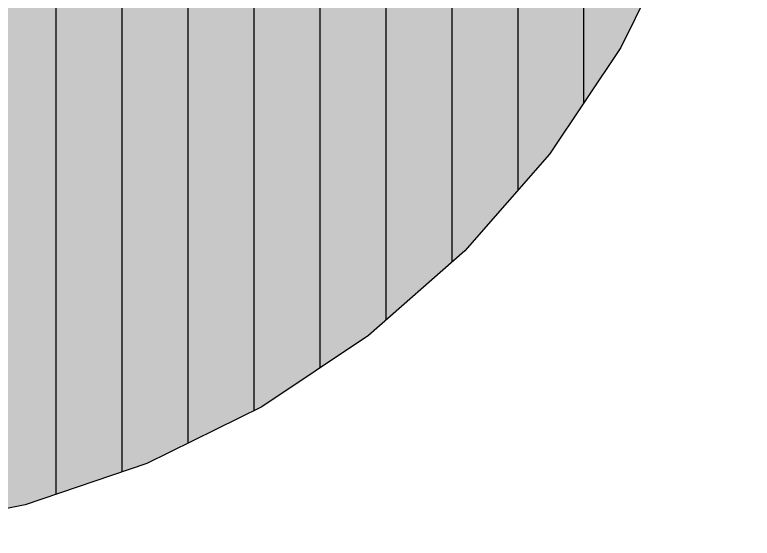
# Model space of a CAD drawing. Header units: millimetres. Extents: x -4391136 to -1798569, y -886572 to -291056.
# Drawn here: x -2186736 to -2173424, y -374621 to -365179 of the extents above; entities that cross this region are included whole.
import ezdxf

# ---------------------------------------------------------------- set-up
doc = ezdxf.new("R2010")
doc.units = ezdxf.units.MM
doc.set_wipeout_variables(frame=1)
for name, color, linetype in [('000 - CONCRETE_COL_WIPEOUT_', 7, 'Continuous'), ('000 - CONCRETE_PLENUM-WALL_MAIN_COLOR_4', 7, 'Continuous'), ('000 - CONCRETE_PRECAST_HATCH_', 7, 'Continuous')]:
    doc.layers.add(name, color=color, linetype=linetype)

# ---------------------------------------------------------------- blocks, each defined once
blk = doc.blocks.new('*U3391')
at = {"color": 7}
blk.add_wipeout([(17702, 17702), (17551, 20013), (17099, 22284), (16355, 24477), (15331, 26553), (14044, 28479), (12517, 30220), (10776, 31746), (8851, 33033), (6774, 34057), (4582, 34801), (2311, 35253), (0, 35404), (-2311, 35253), (-4582, 34801), (-6774, 34057), (-8851, 33033), (-10776, 31746), (-12517, 30220), (-14044, 28479), (-15331, 26553), (-16355, 24477), (-17099, 22284), (-17551, 20013), (-17702, 17702), (-17551, 15392), (-17099, 13121), (-16355, 10928), (-15331, 8851), (-14044, 6926), (-12517, 5185), (-10776, 3658), (-8851, 2372), (-6774, 1348), (-4582, 603), (-2311, 151), (0, 0), (2311, 151), (4582, 603), (6774, 1348), (8851, 2372), (10776, 3658), (12517, 5185), (14044, 6926), (15331, 8851), (16355, 10928), (17099, 13121), (17551, 15392)], dxfattribs=at).dxf.layer = '000 - CONCRETE_COL_WIPEOUT_'
at = {"layer": '000 - CONCRETE_PRECAST_HATCH_'}
h = blk.add_hatch(dxfattribs=at)
h.set_pattern_fill('AR-CONC', scale=0.04)
h.paths.add_polyline_path([(0, 0), (-2311, 151), (-4582, 603), (-6774, 1348), (-8851, 2372), (-10776, 3658), (-12517, 5185), (-14044, 6926), (-15331, 8851), (-16355, 10928), (-17099, 13121), (-17551, 15392), (-17702, 17702), (-17551, 20013), (-17099, 22284), (-16355, 24477), (-15331, 26553), (-14044, 28479), (-12517, 30220), (-10776, 31746), (-8851, 33033), (-6774, 34057), (-4582, 34801), (-2311, 35253), (0, 35404), (2311, 35253), (4582, 34801), (6774, 34057), (8851, 33033), (10776, 31746), (12517, 30220), (14044, 28479), (15331, 26553), (16355, 24477), (17099, 22284), (17551, 20013), (17702, 17702), (17551, 15392), (17099, 13121), (16355, 10928), (15331, 8851), (14044, 6926), (12517, 5185), (10776, 3658), (8851, 2372), (6774, 1348), (4582, 603), (2311, 151)])
h = blk.add_hatch(dxfattribs=at)
h.set_pattern_fill('ANSI31', scale=0.5, angle=135)
h.set_pattern_definition([(180, (0, 0), (-8e-14, -1190.625), [])])
h.paths.add_polyline_path([(0, 0), (-2311, 151), (-4582, 603), (-6774, 1348), (-8851, 2372), (-10776, 3658), (-12517, 5185), (-14044, 6926), (-15331, 8851), (-16355, 10928), (-17099, 13121), (-17551, 15392), (-17702, 17702), (-17551, 20013), (-17099, 22284), (-16355, 24477), (-15331, 26553), (-14044, 28479), (-12517, 30220), (-10776, 31746), (-8851, 33033), (-6774, 34057), (-4582, 34801), (-2311, 35253), (0, 35404), (2311, 35253), (4582, 34801), (6774, 34057), (8851, 33033), (10776, 31746), (12517, 30220), (14044, 28479), (15331, 26553), (16355, 24477), (17099, 22284), (17551, 20013), (17702, 17702), (17551, 15392), (17099, 13121), (16355, 10928), (15331, 8851), (14044, 6926), (12517, 5185), (10776, 3658), (8851, 2372), (6774, 1348), (4582, 603), (2311, 151)])
at = {"layer": '000 - CONCRETE_PLENUM-WALL_MAIN_COLOR_4', "color": 7, "lineweight": -2}
blk.add_lwpolyline([(17551, 15392), (17099, 13121), (16355, 10928), (15331, 8851), (14044, 6926), (12517, 5185), (10776, 3658), (8851, 2372), (6774, 1348), (4582, 603), (2311, 151), (0, 0), (-2311, 151), (-4582, 603), (-6774, 1348), (-8851, 2372), (-10776, 3658), (-12517, 5185), (-14044, 6926), (-15331, 8851), (-16355, 10928), (-17099, 13121), (-17551, 15392)], dxfattribs=at)

msp = doc.modelspace()

# ---------------------------------------------------------------- block references
at = {"color": 7, "rotation": 90.00000000000001}
msp.add_blockref('*U3391', (-2173424.2, -356918.8), dxfattribs=at)

doc.saveas('drawing.dxf')
